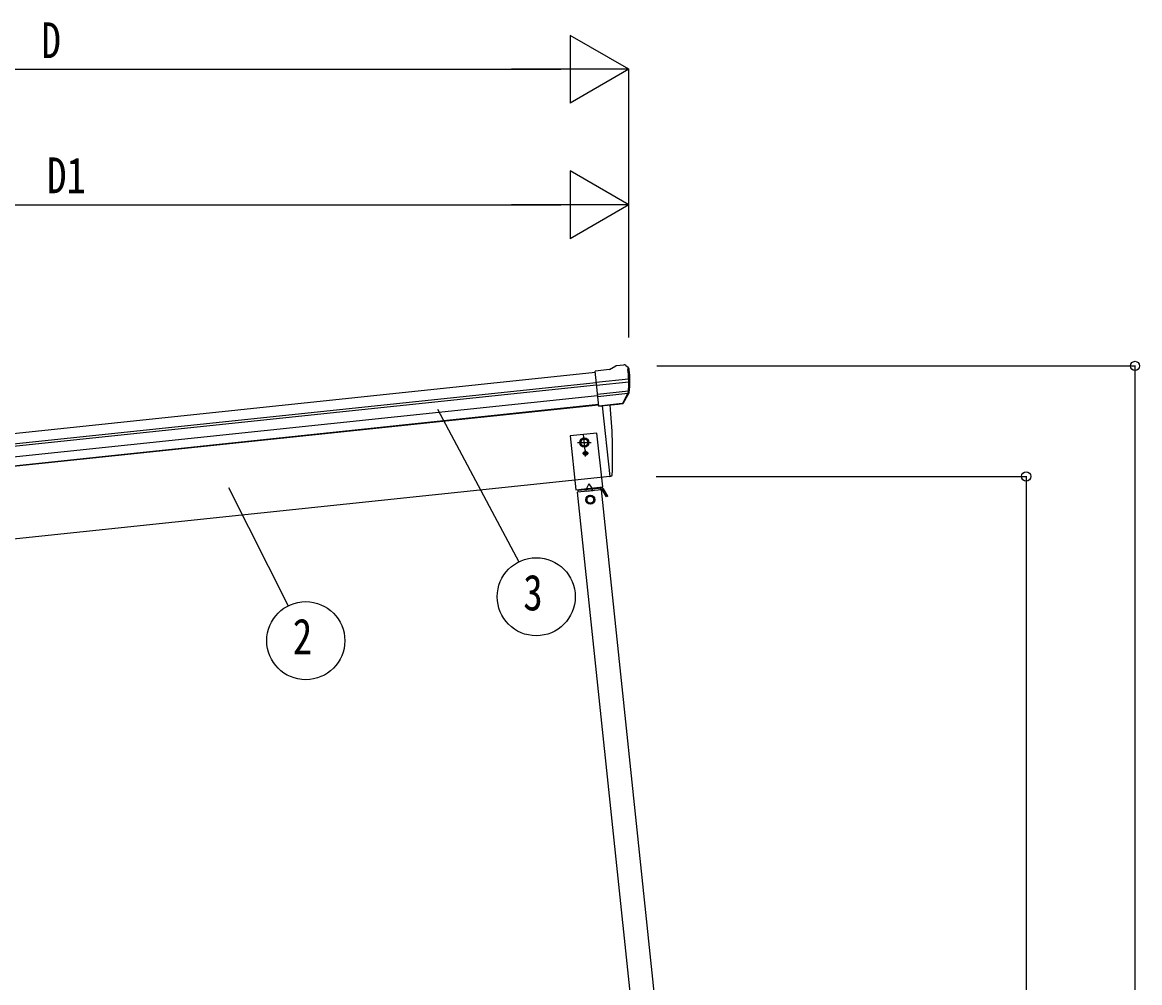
# Model space of a CAD drawing. Units: millimetres, scale not verified. Extents: x -10512 to 10512, y -7425 to 7425.
# Drawn here: x -5552 to -3492, y -2936 to -1165 of the extents above; entities that cross this region are included whole.
import ezdxf
from ezdxf.enums import TextEntityAlignment as Align

# ---------------------------------------------------------------- set-up
doc = ezdxf.new("R2010")
doc.units = ezdxf.units.MM
doc.header["$LTSCALE"] = 30
for name, color, linetype in [('0-4_YKK_13', 4, 'Continuous'), ('0-5_YKK_A1', 4, 'Continuous'), ('0-6_YKK_D', 6, 'Continuous')]:
    doc.layers.add(name, color=color, linetype=linetype)
doc.styles.add('ＭＳ ゴシック', font='')
doc.styles.get('ＭＳ ゴシック').set_extended_font_data('MS Gothic')

msp = doc.modelspace()

# ---------------------------------------------------------------- linework, layer by layer
at = {"layer": '0-4_YKK_13'}
for p, q in [((-4469.48, -1805.49), (-4496, -1808.27)), ((-4489.22, -1872.83), (-4496, -1808.27)), ((-4443.16, -1796.69), (-4443.17, -1796.69)), ((-4439.5, -1797.77), (-4439.5, -1797.77)), ((-4439.5, -1797.77), (-4435.18, -1801.27)), ((-4435.18, -1801.27), (-4434.32, -1801.97)), ((-4432.93, -1805.67), (-4433.24, -1803.82)), ((-4493.85, -1828.8), (-4434.11, -1822.52)), ((-4433.63, -1828.39), (-4493.23, -1834.66)), ((-4434.47, -1845.15), (-4491.5, -1851.14)), ((-4435.85, -1849.81), (-4491.03, -1855.61)), ((-4444.41, -1866.39), (-4434.97, -1848.09)), ((-4443.36, -1866.81), (-4433.24, -1848.56)), ((-4445.87, -1868.04), (-4489.24, -1872.6)), ((-4489.22, -1872.83), (-4479.27, -1871.78)), ((-4482.65, -1872.14), (-4468.95, -2002.51)), ((-4479.27, -1871.78), (-4479, -1871.84)), ((-4479, -1871.84), (-4453.67, -1869.18)), ((-4453.67, -1869.18), (-4453.42, -1869.06)), ((-4453.42, -1869.06), (-4445.72, -1868.25)), ((-4514.17, -1954.88), (-4517.31, -1925.04)), ((-4528.25, -1939.96), (-4503.24, -1939.96)), ((-4513.65, -1965.6), (-4513.65, -1954.1)), ((-4519.4, -1959.85), (-4507.9, -1959.85)), ((-4514.88, -1959.44), (-4515.7, -1959.44)), ((-4512.42, -1960.26), (-4511.6, -1960.26)), ((-4507.74, -2016.08), (-4511.72, -2025.01)), ((-4507.74, -2016.08), (-4502, -2023.98)), ((-4468.95, -2002.51), (-4466.89, -2002.22)), ((-4484.45, -2027.17), (-4528.21, -2031.77)), ((-4483.59, -2024.06), (-4527.04, -2028.63)), ((-4526.72, -2031.61), (-4527.04, -2028.63)), ((-4512.3, -2030.09), (-4512.62, -2027.11)), ((-4512.35, -2029.6), (-4500.42, -2028.34)), ((-4500.37, -2028.84), (-4500.68, -2025.86)), ((-4485.95, -2027.32), (-4486.26, -2024.34)), ((-4486, -2026.83), (-4483.33, -2026.55)), ((-4472.63, -2038.94), (-4480.71, -2025.5)), ((-4477.35, -2035.94), (-4475.21, -2034.65))]:
    msp.add_line(p, q, dxfattribs=at)
for points in [[(-4469.48, -1805.49), (-4457.88, -1798.52), (-4457.88, -1798.52)], [(-4456.65, -1798.1), (-4456.65, -1798.1), (-4443.17, -1796.69)], [(-4515.7, -1959.44), (-4515.7, -1960.26), (-4514.88, -1960.26)], [(-4513.24, -1958.62), (-4513.24, -1957.8), (-4514.06, -1957.8), (-4514.06, -1958.62)], [(-4514.06, -1961.08), (-4514.06, -1961.9), (-4513.24, -1961.9), (-4513.24, -1961.08)], [(-4511.6, -1960.26), (-4511.6, -1959.44), (-4512.42, -1959.44)], [(-4472.63, -2038.94), (-4474.78, -2040.23), (-4482.85, -2026.79)]]:
    msp.add_lwpolyline(points, dxfattribs=at)
for points in [[(-4481.99, -2021.88), (-4492.45, -1922.43), (-4542.17, -1927.66), (-4531.72, -2027.11)], [(-4515.74, -1932.45), (-4522.24, -1936.21), (-4522.24, -1943.71), (-4515.74, -1947.47), (-4509.24, -1943.71), (-4509.24, -1936.21)], [(-4491.73, -2024.92), (-4521.57, -2028.05), (-4521.77, -2026.06), (-4491.94, -2022.93)], [(-4504.79, -2037.87), (-4511.23, -2041.74), (-4511.1, -2049.24), (-4504.53, -2052.88), (-4498.1, -2049.02), (-4498.23, -2041.51)]]:
    msp.add_lwpolyline(points, close=True, dxfattribs=at)
for centre, radius in [((-4515.74, -1939.96), 8.5), ((-4515.74, -1939.96), 7.7), ((-4515.74, -1939.96), 6.5), ((-4515.74, -1939.96), 6.5), ((-4515.74, -1939.96), 6.5), ((-4513.65, -1959.85), 3.75), ((-4504.66, -2045.38), 8.5), ((-4504.66, -2045.38), 7.7), ((-4504.66, -2045.38), 6.5)]:
    msp.add_circle(centre, radius, dxfattribs=at)
for centre, radius, start, end in [((-4456.34, -1801.09), 3, 96.02369, 120.97631), ((-4442.65, -1801.66), 5, 51.04426, 95.95574), ((-4626.49, -1827.32), 192.44, 1.4271, 6.57578), ((-4633.82, -1826.78), 202, 354.13916, 6), ((-4633.82, -1826.78), 200.2, 354.20009, 359.53883), ((-4388.84, -1820.41), 45.32, 182.67122, 185.64518), ((-4433.44, -1829.73), 1.35, 95.1605, 97.91927), ((-4430.84, -1828.17), 2.74, 179.02151, 184.43412), ((-4437.63, -1846.71), 3, 332.69111, 354.20009), ((-4435.86, -1847.1), 3, 331, 354.13916), ((-5363.55, -1962.3), 900, 357.63919, 5.84085), ((-4445.98, -1865.36), 2.99, 285.2717, 331.00739), ((-4514.88, -1958.62), 0.82, 270, 0), ((-4514.88, -1961.08), 0.82, 0, 90), ((-4512.42, -1958.62), 0.82, 180, 270), ((-4512.42, -1961.08), 0.82, 90, 180), ((-4467.31, -1999.25), 3, 278, 357.63919), ((-4483.28, -2027.04), 3, 31, 96), ((-4483.28, -2027.04), 0.5, 31, 96)]:
    msp.add_arc(centre, radius, start, end, dxfattribs=at)
for centre, major_axis, ratio, start_param, end_param in [((-4435.19, -1805.27), (-0.87, 5.91), 0.020485, 0.671432, 1.5691306), ((-4440.59, -1800.75), (5.88, -1.31), 0.24881, 0.460585, 0.4641038), ((-4436.21, -1804.3), (-2.34, 1.9), 0.995767, 3.9859716, 4.712389), ((-4631.52, -1848.73), (-20.92, 199.05), 0.994373, 4.7113789, 4.7277536), ((-4446.18, -1865.06), (-0.11, 3), 0.642905, 3.2459383, 4.203928), ((-4446.04, -1865.27), (1.66, -2.51), 0.997631, 5.8041905, 5.8929484), ((-4446.12, -1865.16), (3.53, -2.11), 0.650902, 5.2561448, 5.3289554), ((-4443.75, -1864.81), (1.08, 3.13), 0.040856, 2.1135035, 2.1416249)]:
    msp.add_ellipse(centre, major_axis=major_axis, ratio=ratio, start_param=start_param, end_param=end_param, dxfattribs=at)
at = {"layer": '0-5_YKK_A1'}
for p, q in [((-6491.88, -2020.06), (-4495.79, -1810.26)), ((-6489.89, -2038.96), (-4493.81, -1829.16)), ((-6489.46, -2043.13), (-4493.37, -1833.34)), ((-6487.37, -2062.99), (-4491.28, -1853.2)), ((-4489.52, -1869.93), (-6485.61, -2079.73)), ((-4489.42, -1870.93), (-6414.71, -2073.28)), ((-4482.65, -1872.14), (-4468.95, -2002.51)), ((-4468.95, -2002.51), (-6396.29, -2205.08)), ((-4360.97, -3623), (-4528.21, -2031.77)), ((-4317.21, -3618.4), (-4484.45, -2027.17))]:
    msp.add_line(p, q, dxfattribs=at)
at = {"layer": '0-6_YKK_D'}
for p, q in [((-4433.9, -1251.68), (-4542.16, -1189.18)), ((-4542.16, -1189.18), (-4542.16, -1314.18)), ((-6427.29, -1251.68), (-4558.9, -1251.68)), ((-4433.9, -1251.68), (-4650.41, -1251.68)), ((-4433.9, -1251.68), (-4542.16, -1314.18)), ((-4433.9, -1746.36), (-4433.9, -1250.68)), ((-4433.9, -1501.68), (-4542.16, -1439.18)), ((-4542.16, -1439.18), (-4542.16, -1564.18)), ((-6349.04, -1501.68), (-4558.9, -1501.68)), ((-4433.9, -1501.68), (-4650.41, -1501.68)), ((-4433.9, -1501.68), (-4542.16, -1564.18)), ((-4433.9, -1745.36), (-4433.9, -1500.68)), ((-4382.07, -1798.67), (-3499.05, -1798.67)), ((-3500.05, -4205.08), (-3500.05, -1798.67)), ((-4786.61, -1878.49), (-4636.71, -2159.89)), ((-4383.07, -2002.51), (-3699.85, -2002.51)), ((-3700.85, -2002.51), (-3700.85, -4205.08)), ((-5171.82, -2022.74), (-5061.93, -2241.02))]:
    msp.add_line(p, q, dxfattribs=at)
for centre, radius in [((-3500.05, -1798.67), 8.5), ((-3700.85, -2002.51), 8.5), ((-4604.49, -2224.27), 72), ((-5029.56, -2305.34), 72)]:
    msp.add_circle(centre, radius, dxfattribs=at)

# ---------------------------------------------------------------- texts
at = {"layer": '0-6_YKK_D', "style": 'ＭＳ ゴシック', "width": 0.8}
for s, p in [('D', (-5517.1, -1250.88)), ('D1', (-5506.77, -1500.02)), ('3', (-4628.49, -2269.27)), ('2', (-5053.56, -2350.34))]:
    msp.add_text(s, height=65.98, dxfattribs=at).set_placement(p, align=Align.BOTTOM_LEFT)

doc.saveas('drawing.dxf')
